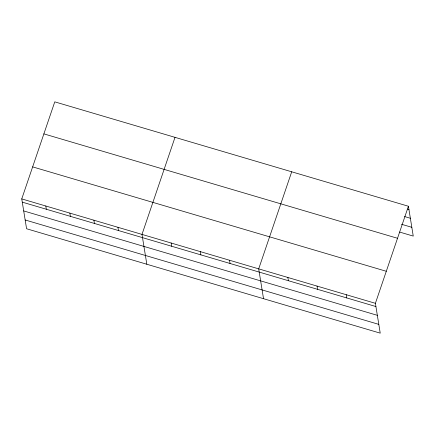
<?xml version="1.0" encoding="UTF-8"?>
<svg xmlns="http://www.w3.org/2000/svg" width="435" height="435" viewBox="0 0 435 435"><rect width="100%" height="100%" fill="white"/><g stroke="black" fill="none" stroke-linecap="round" stroke-linejoin="round"><path stroke-width="0.65" d="M408.416 206.25L375.4 303.315L380.228 333.15L26.584 228.75L21.75 198.909L54.772 101.85L408.416 206.25L413.25 236.091L399.635 232.067M175.011 137.346L141.989 234.411L146.823 264.246M291.711 171.798L258.694 268.863L263.528 298.698M407.644 209.104L408.943 209.485M404.528 216.543L410.363 218.267M401.456 224.248L411.831 227.309M43.875 133.877L397.519 238.282M32.647 166.882L386.296 271.282M21.75 198.909L375.4 303.315M22.272 202.144L375.922 306.55M23.697 210.926L377.346 315.326M25.159 219.969L378.809 324.374M346.222 294.702L346.744 297.937M317.044 286.089L317.572 289.324M287.872 277.476L288.394 280.711M229.517 260.25L230.044 263.485M200.345 251.637L200.867 254.872M171.167 243.024L171.689 246.259M117.945 227.309L118.467 230.545M93.895 220.208L94.417 223.443M69.845 213.112L70.372 216.347M45.8 206.011L46.322 209.246"/></g></svg>
